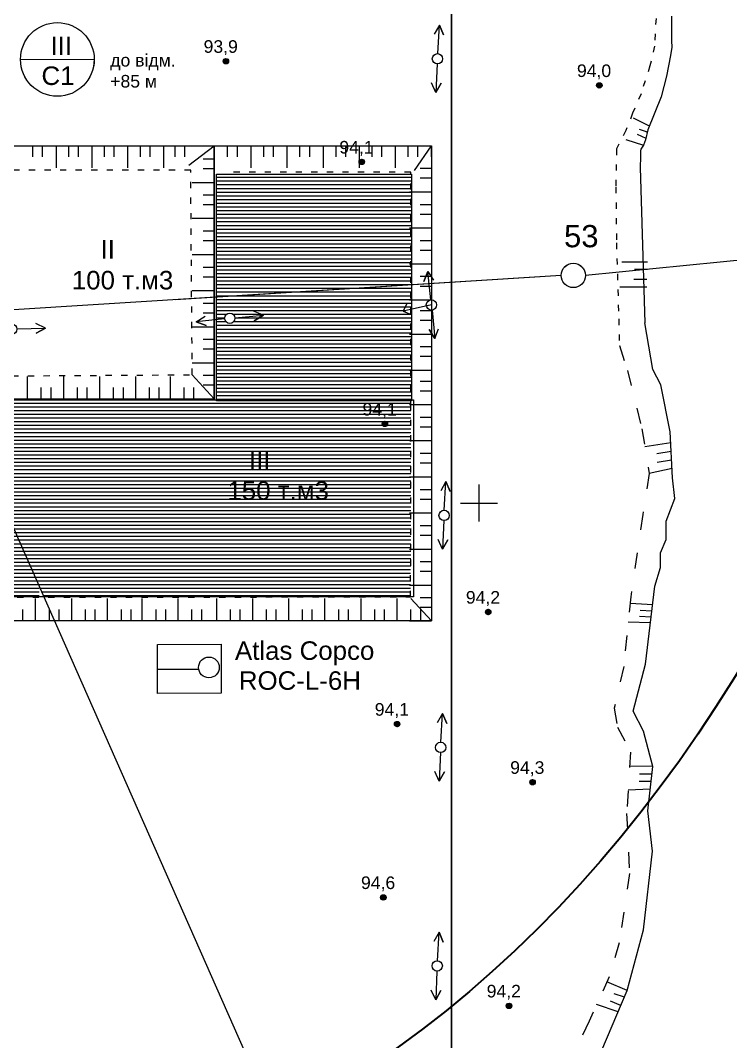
# Model space of a CAD drawing. Header units: millimetres. Extents: x 6127 to 9314, y 4730 to 7085.
# Drawn here: x 7076.1 to 7268, y 5654.5 to 5930.4 of the extents above; entities that cross this region are included whole.
import ezdxf

# ---------------------------------------------------------------- set-up
doc = ezdxf.new("R2010")
doc.units = ezdxf.units.MM
doc.header["$LTSCALE"] = 0.7
doc.linetypes.add('ACAD_ISO03W100', pattern=[30, 12, -18])
doc.layers.add('ИзосеймРадиус', color=90, linetype='Continuous', lineweight=30)
doc.layers.add('СейсмобезпечнаВідстань', color=210, linetype='Continuous', lineweight=30)
doc.layers.add('свердловини', color=7, linetype='Continuous')
doc.layers.add('чорн', color=255, linetype='Continuous')
doc.styles.get("Standard").update_dxf_attribs({"font": 'arial.ttf'})

# ---------------------------------------------------------------- blocks, each defined once
blk = doc.blocks.new('2')
at = {"layer": 'чорн', "color": 7, "ltscale": 0.2, "transparency": 33554687}
for points in [[(5384.23, 2474.06), (5382.07, 2477.27), (5383.33, 2476.55), (5382.07, 2477.27), (5382.25, 2475.85)], [(5385.02, 2472.91), (5387.23, 2469.73), (5387.02, 2471.17), (5387.23, 2469.73), (5385.97, 2470.41)]]:
    blk.add_lwpolyline(points, dxfattribs=at)
blk.add_circle((5384.63, 2473.49), 0.697, dxfattribs=at)

msp = doc.modelspace()

# ---------------------------------------------------------------- hatches: boundary and pattern name
at = {"layer": 'чорн', "ltscale": 0.2, "transparency": 33554687}
h = msp.add_hatch(dxfattribs=at)
h.set_pattern_fill('_USER', color=8, pattern_type=0)
h.set_pattern_definition([(0, (0, 0), (0, 1), [])])
h.paths.add_polyline_path([(7181.6, 5850.99), (7179.51, 5851.83), (7181.6, 5852.29), (7181.6, 5858.91), (7145.05, 5856.6), (7145.05, 5827.84), (7181.6, 5827.84)])
h.paths.add_polyline_path([(7181.6, 5888.85), (7145.05, 5888.85), (7145.05, 5856.6), (7181.6, 5858.91)])
h.paths.add_polyline_path([(7145.05, 5888.85), (7129.11, 5888.85), (7129.11, 5855.6), (7145.05, 5856.6)])
h.paths.add_polyline_path([(7145.05, 5856.6), (7129.11, 5855.6), (7129.11, 5849.54), (7131.31, 5849.77, -1.044193), (7134.09, 5849.89, -0.957677), (7131.31, 5849.77), (7129.11, 5849.54), (7129.11, 5827.84), (7145.05, 5827.84)])
h.paths.add_polyline_path([(7145.05, 5827.59), (7129.11, 5827.59), (7081.21, 5827.75), (7081.21, 5777.42), (7082.42, 5774.68), (7145.05, 5774.68)])
h.paths.add_polyline_path([(7181.6, 5825.85), (7181.6, 5827.59), (7145.05, 5827.59), (7145.05, 5774.68), (7181.55, 5774.68)])
h.paths.add_polyline_path([(7173.87, 5821.36, -1), (7175.33, 5821.36, -1)], flags=16)
h.paths.add_polyline_path([(7067.78, 5807.78, -0.419098), (7064.44, 5811.07, -0.411677), (7067.7, 5814.36), (7067.75, 5827.84), (7052.16, 5827.84), (7052.16, 5774.68), (7081.21, 5774.68), (7081.21, 5777.42)])
h.paths.add_polyline_path([(7081.21, 5827.84), (7067.75, 5827.84), (7067.7, 5814.36, -0.416754), (7071.02, 5811.07, -0.409346), (7067.78, 5807.78), (7081.21, 5777.42)], flags=17)
h.paths.add_polyline_path([(7244.35, 6030.54), (7215.59, 6052.2), (7192.93, 6052.2), (7192.93, 6021.67), (7198.43, 6013.31), (7200.17, 6013.31), (7202.49, 6012.67), (7209.9, 6009.96), (7215.29, 6007.83), (7219.49, 6006.17), (7220.87, 6005.73), (7245, 6005.73), (7245, 6020.49)])
h.paths.add_polyline_path([(7192.93, 6052.2), (7145.05, 6052.2), (7145.05, 6023.93), (7191.45, 6023.93), (7192.93, 6021.67)])
h.paths.add_polyline_path([(7130.05, 5798.08), (7159.97, 5798.08), (7159.97, 5816.74), (7130.05, 5816.74)], flags=9)
h.paths.add_polyline_path([(7167.51, 5821.76), (7178.45, 5821.75), (7178.46, 5828.75), (7167.52, 5828.77)], flags=9)
h.paths.add_polyline_path([(7140.61, 6028.36), (7170.53, 6028.36), (7170.53, 6047.01), (7140.61, 6047.01)], flags=9)
h = msp.add_hatch(color=256, dxfattribs=at)
h.dxf.hatch_style = 1
h.paths.add_polyline_path([(7132.4, 5919.35, 1), (7130.93, 5919.36, 1)])
h = msp.add_hatch(color=256, dxfattribs=at)
h.dxf.hatch_style = 1
h.paths.add_polyline_path([(7233.25, 5912.81, 1), (7231.78, 5912.81, 1)])
h = msp.add_hatch(color=256, dxfattribs=at)
h.dxf.hatch_style = 1
h.paths.add_polyline_path([(7169.07, 5892.14, 1), (7167.6, 5892.15, 1)])
at = {"layer": 'чорн', "ltscale": 0.2}
h = msp.add_hatch(color=256, dxfattribs=at)
h.dxf.hatch_style = 1
h.paths.add_polyline_path([(7175.33, 5821.36, 1), (7173.87, 5821.36, 1)])
h = msp.add_hatch(color=256, dxfattribs=at)
h.dxf.hatch_style = 1
h.paths.add_polyline_path([(7203.24, 5770.54, 1), (7201.77, 5770.54, 1)])
h = msp.add_hatch(color=256, dxfattribs=at)
h.dxf.hatch_style = 1
h.paths.add_polyline_path([(7178.63, 5740.27, 1), (7177.17, 5740.27, 1)])
h = msp.add_hatch(color=256, dxfattribs=at)
h.dxf.hatch_style = 1
h.paths.add_polyline_path([(7215.21, 5724.56, 1), (7213.75, 5724.56, 1)])
h = msp.add_hatch(color=256, dxfattribs=at)
h.dxf.hatch_style = 1
h.paths.add_polyline_path([(7174.91, 5693.44, 1), (7173.44, 5693.44, 1)])
h = msp.add_hatch(color=256, dxfattribs=at)
h.dxf.hatch_style = 1
h.paths.add_polyline_path([(7208.86, 5664.15, 1), (7207.39, 5664.15, 1)])

# ---------------------------------------------------------------- linework, layer by layer
at = {"color": 7, "ltscale": 0.2, "transparency": 33554687}
for points in [[(7179.51, 5851.83), (7180.63, 5853.9)], [(7187.16, 5853.5), (7179.51, 5851.83)], [(7179.51, 5851.83), (7181.67, 5850.96)]]:
    msp.add_lwpolyline(points, dxfattribs=at)
at = {"color": 3, "ltscale": 0.2, "transparency": 33554687}
for centre, radius in [((7031.15, 6019.46), 550), ((7118.46, 5800.5), 553)]:
    msp.add_circle(centre, radius, dxfattribs=at)
at = {"layer": 'ИзосеймРадиус', "color": 6, "lineweight": 40, "ltscale": 0.2, "transparency": 33554687}
for centre in [(7199.06, 6028.97), (7033.19, 6020.11)]:
    msp.add_ellipse(centre, major_axis=(6.57, -414.64), ratio=0.737732, dxfattribs=at)
at = {"layer": 'свердловини', "color": 7, "ltscale": 0.5}
for p, q in [((7374.64, 5875.73), (7228.78, 5861.48)), ((7222.2, 5861.47), (7022.76, 5848.89)), ((7067.85, 5807.62), (7156.74, 5606.64))]:
    msp.add_line(p, q, dxfattribs=at)
at = {"layer": 'свердловини', "color": 7}
msp.add_circle((7225.49, 5861.47), 3.29, dxfattribs=at)
at = {"layer": 'СейсмобезпечнаВідстань', "color": 6, "ltscale": 0.2, "transparency": 33554687}
msp.add_line((7192.57, 6443.6), (7192.57, 5614.47), dxfattribs=at)
at = {"layer": 'чорн', "color": 5, "ltscale": 0.2}
msp.add_line((7076.17, 5919.9), (7096.07, 5919.82), dxfattribs=at)
at = {"layer": 'чорн', "color": 5, "lineweight": 0, "ltscale": 0.2}
msp.add_line((7096.07, 5919.82), (7076.17, 5919.9), dxfattribs=at)
at = {"layer": 'чорн', "color": 18, "ltscale": 0.2, "true_color": 0x000000, "transparency": 33554687}
for p, q in [((7241.63, 5904.05), (7245.48, 5902.16)), ((7243.29, 5901.02), (7245.13, 5900.32)), ((7239.68, 5898.17), (7244.45, 5896.64)), ((7242.73, 5899.63), (7245.1, 5898.59))]:
    msp.add_line(p, q, dxfattribs=at)
at = {"layer": 'чорн', "ltscale": 0.2, "transparency": 33554687}
for p, q in [((7245.48, 5902.16), (7246.03, 5901.89)), ((7245.13, 5900.32), (7245.46, 5900.2)), ((7194.99, 5799.99), (7194.99, 5799.99))]:
    msp.add_line(p, q, dxfattribs=at)
at = {"layer": 'чорн', "color": 1, "ltscale": 0.2, "transparency": 33554687}
for p, q in [((7079.5, 5893.48), (7079.5, 5896.52)), ((7082.12, 5893.48), (7082.12, 5896.52)), ((7085.85, 5890.52), (7085.85, 5896.52)), ((7089.2, 5893.48), (7089.2, 5896.52)), ((7091.83, 5893.48), (7091.83, 5896.52)), ((7095.55, 5890.52), (7095.55, 5896.52)), ((7098.85, 5893.48), (7098.85, 5896.52)), ((7101.48, 5893.48), (7101.48, 5896.52)), ((7105.2, 5890.52), (7105.2, 5896.52)), ((7108.56, 5893.48), (7108.56, 5896.52)), ((7111.19, 5893.48), (7111.19, 5896.52)), ((7114.91, 5890.52), (7114.91, 5896.52)), ((7117.92, 5893.48), (7117.92, 5896.52)), ((7120.54, 5893.48), (7120.54, 5896.52)), ((7121.6, 5891.23), (7128.52, 5896.52)), ((7132.12, 5893.48), (7132.12, 5896.52)), ((7134.75, 5893.48), (7134.75, 5896.52)), ((7138.47, 5890.52), (7138.47, 5896.52)), ((7141.88, 5893.48), (7141.88, 5896.52)), ((7144.51, 5893.48), (7144.51, 5896.52)), ((7148.23, 5890.52), (7148.23, 5896.52)), ((7151.65, 5893.48), (7151.65, 5896.52)), ((7154.28, 5893.48), (7154.28, 5896.52)), ((7158, 5890.52), (7158, 5896.52)), ((7161.43, 5893.48), (7161.43, 5896.52)), ((7164.05, 5893.48), (7164.05, 5896.52)), ((7167.78, 5890.52), (7167.78, 5896.52)), ((7171.15, 5893.48), (7171.15, 5896.52)), ((7173.78, 5893.48), (7173.78, 5896.52)), ((7177.5, 5890.52), (7177.5, 5896.52)), ((7180.86, 5893.48), (7180.86, 5896.52)), ((7182.59, 5889.85), (7187.21, 5896.52)), ((7183.49, 5893.48), (7183.49, 5896.52)), ((7187.21, 5893.48), (7187.21, 5896.52)), ((7125.47, 5892.97), (7128.52, 5892.97)), ((7125.47, 5890.34), (7128.52, 5890.34)), ((7184.16, 5890.45), (7187.21, 5890.45)), ((7184.16, 5887.82), (7187.21, 5887.82)), ((7122.51, 5886.62), (7128.52, 5886.62)), ((7125.47, 5883.26), (7128.52, 5883.26)), ((7181.21, 5884.1), (7187.21, 5884.1)), ((7125.47, 5880.64), (7128.52, 5880.64)), ((7184.16, 5880.67), (7187.21, 5880.67)), ((7122.51, 5876.91), (7128.52, 5876.91)), ((7184.16, 5878.05), (7187.21, 5878.05)), ((7125.47, 5873.51), (7128.52, 5873.51)), ((7181.21, 5874.32), (7187.21, 5874.32)), ((7125.47, 5870.88), (7128.52, 5870.88)), ((7184.16, 5870.95), (7187.21, 5870.95)), ((7184.16, 5868.32), (7187.21, 5868.32)), ((7122.51, 5867.16), (7128.52, 5867.16)), ((7125.47, 5863.73), (7128.52, 5863.73)), ((7181.21, 5864.6), (7187.21, 5864.6)), ((7125.47, 5861.11), (7128.52, 5861.11)), ((7184.16, 5861.24), (7187.21, 5861.24)), ((7122.51, 5857.38), (7128.52, 5857.38)), ((7184.16, 5858.61), (7187.21, 5858.61)), ((7181.21, 5854.89), (7187.21, 5854.89)), ((7125.47, 5853.96), (7128.52, 5853.96)), ((7125.47, 5851.33), (7128.52, 5851.33)), ((7184.16, 5851.97), (7187.21, 5851.97)), ((7184.16, 5849.35), (7187.21, 5849.35)), ((7122.51, 5847.61), (7128.52, 5847.61)), ((7125.47, 5844.23), (7128.52, 5844.23)), ((7181.21, 5845.62), (7187.21, 5845.62)), ((7125.47, 5841.61), (7128.52, 5841.61)), ((7184.16, 5842.27), (7187.21, 5842.27)), ((7122.51, 5837.88), (7128.52, 5837.88)), ((7184.16, 5839.64), (7187.21, 5839.64)), ((7181.21, 5835.92), (7187.21, 5835.92)), ((7077.98, 5834.18), (7077.98, 5828.18)), ((7087.75, 5834.18), (7087.75, 5828.18)), ((7097.51, 5834.18), (7097.51, 5828.18)), ((7107.22, 5834.18), (7107.22, 5828.18)), ((7116.57, 5834.18), (7116.57, 5828.18)), ((7122.56, 5834.64), (7128.52, 5828.18)), ((7125.47, 5834.53), (7128.52, 5834.53)), ((7125.47, 5831.9), (7128.52, 5831.9)), ((7184.16, 5832.91), (7187.21, 5832.91)), ((7081.7, 5831.22), (7081.7, 5828.18)), ((7084.33, 5831.22), (7084.33, 5828.18)), ((7091.48, 5831.22), (7091.48, 5828.18)), ((7094.1, 5831.22), (7094.1, 5828.18)), ((7101.23, 5831.22), (7101.23, 5828.18)), ((7103.86, 5831.22), (7103.86, 5828.18)), ((7110.94, 5831.22), (7110.94, 5828.18)), ((7113.56, 5831.22), (7113.56, 5828.18)), ((7120.29, 5831.22), (7120.29, 5828.18)), ((7122.92, 5831.22), (7122.92, 5828.18)), ((7184.16, 5830.28), (7187.21, 5830.28)), ((7122.51, 5828.18), (7128.52, 5828.18)), ((7181.21, 5826.56), (7187.21, 5826.56)), ((7184.16, 5823.2), (7187.21, 5823.2)), ((7184.16, 5820.58), (7187.21, 5820.58)), ((7181.21, 5816.85), (7187.21, 5816.85)), ((7184.16, 5813.45), (7187.21, 5813.45)), ((7184.16, 5810.82), (7187.21, 5810.82)), ((7181.21, 5807.1), (7187.21, 5807.1)), ((7184.16, 5803.67), (7187.21, 5803.67)), ((7184.16, 5801.05), (7187.21, 5801.05)), ((7181.21, 5797.32), (7187.21, 5797.32)), ((7184.16, 5793.9), (7187.21, 5793.9)), ((7184.16, 5791.27), (7187.21, 5791.27)), ((7181.21, 5787.55), (7187.21, 5787.55)), ((7184.16, 5784.17), (7187.21, 5784.17)), ((7184.16, 5781.55), (7187.21, 5781.55)), ((7181.21, 5777.82), (7187.21, 5777.82)), ((7080.15, 5774.18), (7080.15, 5768.18)), ((7089.91, 5774.18), (7089.91, 5768.18)), ((7099.61, 5774.18), (7099.61, 5768.18)), ((7108.97, 5774.18), (7108.97, 5768.18)), ((7118.68, 5774.18), (7118.68, 5768.18)), ((7129.09, 5774.18), (7129.09, 5768.18)), ((7138.79, 5774.18), (7138.79, 5768.18)), ((7148.52, 5774.18), (7148.52, 5768.18)), ((7158.29, 5774.18), (7158.29, 5768.18)), ((7168.07, 5774.18), (7168.07, 5768.18)), ((7177.82, 5774.18), (7177.82, 5768.18)), ((7181.6, 5774.22), (7187.21, 5768.12)), ((7184.16, 5774.47), (7187.21, 5774.47)), ((7076.73, 5771.23), (7076.73, 5768.18)), ((7083.87, 5771.23), (7083.87, 5768.18)), ((7086.5, 5771.23), (7086.5, 5768.18)), ((7093.63, 5771.23), (7093.63, 5768.18)), ((7096.26, 5771.23), (7096.26, 5768.18)), ((7103.34, 5771.23), (7103.34, 5768.18)), ((7105.96, 5771.23), (7105.96, 5768.18)), ((7112.69, 5771.23), (7112.69, 5768.18)), ((7115.32, 5771.23), (7115.32, 5768.18)), ((7122.4, 5771.23), (7122.4, 5768.18)), ((7125.03, 5771.23), (7125.03, 5768.18)), ((7132.81, 5771.23), (7132.81, 5768.18)), ((7135.44, 5771.23), (7135.44, 5768.18)), ((7142.52, 5771.23), (7142.52, 5768.18)), ((7145.14, 5771.23), (7145.14, 5768.18)), ((7152.24, 5771.23), (7152.24, 5768.18)), ((7154.87, 5771.23), (7154.87, 5768.18)), ((7162.02, 5771.23), (7162.02, 5768.18)), ((7164.64, 5771.23), (7164.64, 5768.18)), ((7171.79, 5771.23), (7171.79, 5768.18)), ((7174.42, 5771.23), (7174.42, 5768.18)), ((7181.55, 5771.23), (7181.55, 5768.18)), ((7184.16, 5771.84), (7187.21, 5771.84)), ((7184.17, 5771.23), (7184.17, 5768.18)), ((7181.21, 5768.12), (7187.21, 5768.12))]:
    msp.add_line(p, q, dxfattribs=at)
at = {"layer": 'чорн', "color": 18, "ltscale": 0.2, "true_color": 0x000000}
for p, q in [((7245.55, 5865.02), (7238.56, 5865.02)), ((7245.55, 5863.12), (7241.99, 5863.12)), ((7245.32, 5860.35), (7241.82, 5860.35)), ((7245.32, 5858.29), (7238.09, 5858.29))]:
    msp.add_line(p, q, dxfattribs=at)
at = {"layer": 'чорн', "color": 7, "lineweight": 0, "ltscale": 0.2}
for p, q in [((7117.9, 5854.89), (7222.2, 5861.47)), ((7222.2, 5861.47), (7117.9, 5854.89)), ((7244.85, 5848.64), (7246.98, 5836.09)), ((7246.98, 5836.09), (7249.13, 5831.96)), ((7249.13, 5831.96), (7251.63, 5819.19)), ((7251.63, 5819.19), (7252.32, 5806.75)), ((7252.32, 5806.75), (7252.89, 5801.2)), ((7252.89, 5801.2), (7250.58, 5795.07)), ((7250.58, 5795.07), (7250.57, 5790.14)), ((7250.57, 5790.14), (7249.06, 5786.51)), ((7249.06, 5786.51), (7249.05, 5782.6)), ((7249.05, 5782.6), (7247.55, 5777.49)), ((7247.55, 5777.49), (7245, 5756.49)), ((7245, 5756.49), (7241.65, 5743.79)), ((7241.65, 5743.79), (7244.41, 5738.34)), ((7244.41, 5738.34), (7247, 5728.83)), ((7099.57, 5735.91), (7156.74, 5606.64)), ((7247, 5728.83), (7245.61, 5716.84)), ((7245.61, 5716.84), (7246.89, 5705.95)), ((7246.89, 5705.95), (7244.46, 5684.71)), ((7244.46, 5684.71), (7240.06, 5668.33)), ((7240.06, 5668.33), (7233.17, 5652.15))]:
    msp.add_line(p, q, dxfattribs=at)
at = {"layer": 'чорн', "color": 1, "lineweight": 0, "ltscale": 0.2}
for p, q in [((7187.21, 5854.89), (7187.21, 5768.12)), ((7113.16, 5761.77), (7130.37, 5761.88)), ((7130.37, 5761.88), (7130.37, 5748.63)), ((7130.37, 5748.63), (7113.16, 5748.51))]:
    msp.add_line(p, q, dxfattribs=at)
at = {"layer": 'чорн', "color": 7, "ltscale": 0.15}
for p, q in [((7246.98, 5836.09), (7244.85, 5848.64)), ((7249.13, 5831.96), (7246.98, 5836.09)), ((7251.63, 5819.19), (7249.13, 5831.96)), ((7252.32, 5806.75), (7251.63, 5819.19)), ((7252.89, 5801.2), (7252.32, 5806.75)), ((7250.58, 5795.07), (7252.89, 5801.2)), ((7250.57, 5790.14), (7250.58, 5795.07)), ((7249.06, 5786.51), (7250.57, 5790.14)), ((7249.05, 5782.6), (7249.06, 5786.51)), ((7247.55, 5777.49), (7249.05, 5782.6)), ((7245, 5756.49), (7247.55, 5777.49)), ((7241.65, 5743.79), (7245, 5756.49)), ((7244.41, 5738.34), (7241.65, 5743.79)), ((7247, 5728.83), (7244.41, 5738.34)), ((7245.61, 5716.84), (7247, 5728.83)), ((7246.89, 5705.95), (7245.61, 5716.84)), ((7244.46, 5684.71), (7246.89, 5705.95)), ((7240.06, 5668.33), (7244.46, 5684.71)), ((7233.17, 5652.15), (7240.06, 5668.33))]:
    msp.add_line(p, q, dxfattribs=at)
at = {"layer": 'чорн', "color": 7, "ltscale": 0.2, "transparency": 33554687}
for p, q in [((7199.99, 5804.99), (7199.99, 5794.99)), ((7194.99, 5799.99), (7204.99, 5799.99)), ((7194.99, 5799.99), (7199.99, 5799.99))]:
    msp.add_line(p, q, dxfattribs=at)
for points in [[(7251.97, 5931.49), (7251.97, 5928.79), (7251.97, 5924.86), (7252.13, 5923.16), (7251.75, 5920.85), (7250.7, 5915.3), (7249.25, 5909.76), (7245.6, 5900.85), (7245, 5898.11), (7244.45, 5896.64), (7243.74, 5895.54), (7243.68, 5895.16), (7243.68, 5894.77), (7243.68, 5892.67), (7243.57, 5891.44), (7243.57, 5890.59)], [(7243.57, 5890.59), (7244.85, 5848.64)]]:
    msp.add_lwpolyline(points, dxfattribs=at)
at = {"layer": 'чорн', "color": 7, "linetype": 'ACAD_ISO03W100', "ltscale": 0.2, "transparency": 33554687}
msp.add_lwpolyline([(7247.83, 5930.91), (7247.41, 5923.42), (7246.2, 5918.07), (7243.78, 5910.52), (7241.52, 5905.27), (7239.68, 5900.64), (7237.15, 5895.67), (7236.99, 5885.36), (7237.15, 5870.28), (7237.75, 5849.75), (7237.96, 5842.54), (7237.96, 5842.54), (7237.96, 5842.54), (7237.96, 5842.54), (7237.96, 5842.54), (7237.96, 5842.54), (7237.96, 5842.54), (7237.96, 5842.54), (7237.96, 5842.54), (7237.96, 5842.54)], dxfattribs=at)
at = {"layer": 'чорн', "color": 1, "ltscale": 0.2, "transparency": 33554687}
for points in [[(7128.52, 5896.52), (7128.52, 5828.07), (7048.77, 5828.18), (7045.61, 5854.11), (7032.82, 5856.09), (7015.88, 5856.09), (6999.26, 5858.7), (6996.2, 5859.81), (6997.54, 5872.57), (7001.45, 5886.55), (7010.83, 5896.52), (7187.21, 5896.52)], [(7187.21, 5896.52), (7187.21, 5768.12), (7041.17, 5768.18), (7046.26, 5805.8), (7048.77, 5812.71), (7047.54, 5828.07)], [(7047.54, 5828.07), (7128.52, 5828.18), (7128.52, 5896.52)], [(7187.21, 5896.52), (7187.21, 5854.89)]]:
    msp.add_lwpolyline(points, dxfattribs=at)
at = {"layer": 'чорн', "color": 1, "linetype": 'ACAD_ISO03W100', "ltscale": 0.2, "transparency": 33554687}
for points in [[(7048.77, 5834.18), (7122.56, 5834.64), (7122.13, 5889.9), (7014.55, 5889.9), (7009.14, 5884.5), (7005.05, 5871.78), (7003.89, 5860.09)], [(7181.6, 5825.85), (7181.6, 5889.37), (7132.15, 5889.37)], [(7045.86, 5774.55), (7181.55, 5774.62), (7181.6, 5825.85)]]:
    msp.add_lwpolyline(points, dxfattribs=at)
at = {"layer": 'чорн', "color": 1, "ltscale": 0.2, "transparency": 33554687}
for points in [[(7181.79, 5827.59), (7129.11, 5827.59), (7129.11, 5888.85), (7181.79, 5888.85)], [(7052.16, 5827.84), (7182.29, 5827.84), (7182.29, 5774.68), (7052.16, 5774.68)]]:
    msp.add_lwpolyline(points, close=True, dxfattribs=at)
at = {"layer": 'чорн', "color": 7, "linetype": 'ACAD_ISO03W100', "ltscale": 0.5, "transparency": 33554687}
msp.add_lwpolyline([(7237.96, 5842.54), (7240.09, 5835.78), (7243.98, 5820.04), (7246.01, 5807.98), (7244.29, 5796.88), (7241.01, 5774.67), (7239.1, 5755.79), (7236.56, 5744.61), (7237.41, 5739.42), (7240.96, 5732.71), (7239.89, 5716.11), (7240.68, 5699.86), (7237.92, 5681.18), (7235.16, 5671.98), (7229.77, 5660.05), (7225.38, 5650.89)], dxfattribs=at)
at = {"layer": 'чорн', "color": 7, "ltscale": 0.2}
for points in [[(7251.8, 5816.22), (7244.8, 5815.17)], [(7251.92, 5813.94), (7248.07, 5813.32)], [(7252.05, 5811.58), (7248.17, 5810.96)], [(7252.18, 5809.3), (7246.01, 5807.98)], [(7246.94, 5772.48), (7240.83, 5772.86)], [(7246.54, 5769.18), (7243.36, 5769.33)], [(7246.74, 5770.75), (7243.52, 5770.95)], [(7246.35, 5767.61), (7240.31, 5767.77)], [(7247, 5728.83), (7240.72, 5728.93)], [(7246.53, 5724.72), (7243.3, 5724.73)], [(7246.76, 5726.7), (7243.37, 5726.7)], [(7246.29, 5722.67), (7240.3, 5722.45)], [(7240.06, 5668.33), (7234.55, 5670.63)], [(7239.29, 5666.53), (7236.51, 5667.43)], [(7237.59, 5662.52), (7231.77, 5664.47)], [(7238.31, 5664.21), (7235.58, 5665.39)]]:
    msp.add_lwpolyline(points, dxfattribs=at)
at = {"layer": 'чорн', "color": 1, "ltscale": 0.2}
msp.add_lwpolyline([(7113.16, 5761.77), (7130.37, 5761.88), (7130.37, 5748.63), (7113.16, 5748.51)], close=True, dxfattribs=at)
msp.add_lwpolyline([(7113.16, 5755.14), (7124.29, 5755.14)], dxfattribs=at)
at = {"layer": 'чорн', "color": 5, "ltscale": 0.2}
msp.add_circle((7086.12, 5919.83), 9.95, dxfattribs=at)
at = {"layer": 'чорн', "color": 7, "ltscale": 0.2, "transparency": 33554687}
for centre in [(7131.66, 5919.35), (7232.51, 5912.81), (7168.34, 5892.14)]:
    msp.add_circle(centre, 0.733, dxfattribs=at)
at = {"layer": 'чорн', "color": 7, "ltscale": 0.2}
for centre in [(7174.6, 5821.36), (7202.51, 5770.54), (7177.9, 5740.27), (7214.48, 5724.56), (7174.17, 5693.44), (7208.12, 5664.15)]:
    msp.add_circle(centre, 0.733, dxfattribs=at)
at = {"layer": 'чорн', "color": 1, "ltscale": 0.2}
msp.add_circle((7127.06, 5755.57), 2.8, dxfattribs=at)
at = {"layer": 'чорн', "color": 5, "lineweight": 0, "ltscale": 0.2}
for start, end in [(179.6304, 180), (180, 359.944)]:
    msp.add_arc((7086.12, 5919.83), 9.95, start, end, dxfattribs=at)
at = {"layer": 'чорн', "color": 7, "lineweight": 0, "ltscale": 0.2, "transparency": 33554687}
for centre, start, end in [((7131.66, 5919.35), 0, 180), ((7131.66, 5919.35), 180, 0), ((7232.51, 5912.81), 0, 180), ((7232.51, 5912.81), 180, 0), ((7168.34, 5892.14), 0, 180), ((7168.34, 5892.14), 180, 0)]:
    msp.add_arc(centre, 0.733, start, end, dxfattribs=at)
at = {"layer": 'чорн', "color": 7, "lineweight": 0, "ltscale": 0.2}
for centre, radius, start, end in [((7225.49, 5861.47), 3.29, 360, 180.0699), ((7225.49, 5861.47), 3.29, 180.0699, 360), ((7174.6, 5821.36), 0.733, 0, 180), ((7174.6, 5821.36), 0.733, 180, 0), ((7202.51, 5770.54), 0.733, 0, 180), ((7202.51, 5770.54), 0.733, 180, 0), ((7177.9, 5740.27), 0.733, 0, 180), ((7177.9, 5740.27), 0.733, 180, 0), ((7214.48, 5724.56), 0.733, 0, 180), ((7214.48, 5724.56), 0.733, 180, 0), ((7174.17, 5693.44), 0.733, 0, 180), ((7174.17, 5693.44), 0.733, 180, 0), ((7208.12, 5664.15), 0.733, 0, 180), ((7208.12, 5664.15), 0.733, 180, 0)]:
    msp.add_arc(centre, radius, start, end, dxfattribs=at)
at = {"layer": 'чорн', "color": 1, "lineweight": 0, "ltscale": 0.2}
for start, end in [(0, 180), (180, 0)]:
    msp.add_arc((7127.06, 5755.57), 2.8, start, end, dxfattribs=at)

# ---------------------------------------------------------------- block references
at = {"layer": 'чорн', "color": 7}
for p, xscale, yscale, zscale, rotation in [((-4377.3, 8503.58), 2, 2, 2, 322.7360605673462), ((19014.72, 5106.15), 1.999999999999999, 1.999999999999999, 1.999999999999999, 151.7122955772063), ((-4375.51, 8380.22), 2, 2, 2, 322.7360605673462), ((-4376.44, 8317.55), 2, 2, 2, 322.7360605673462)]:
    msp.add_blockref('2', p, dxfattribs=dict(at, xscale=xscale, yscale=yscale, zscale=zscale, rotation=rotation))
at = {"layer": 'чорн', "color": 7, "transparency": 33554687}
for p, xscale, yscale, zscale, rotation in [((7974.18, 17671.13), 2, 2, 2, 241.2561432651434), ((8620.11, 17596.78), 1.999999999999999, 1.999999999999999, 1.999999999999999, 237.8306776929358)]:
    msp.add_blockref('2', p, dxfattribs=dict(at, xscale=xscale, yscale=yscale, zscale=zscale, rotation=rotation))
at = {"layer": 'чорн', "color": 7, "lineweight": -2, "xscale": 2, "yscale": 2, "zscale": 2, "rotation": 322.7360605673462}
msp.add_blockref('2', (-4377.37, 8258.5), dxfattribs=at)

# ---------------------------------------------------------------- texts
at = {"layer": 'свердловини', "ltscale": 0.5}
msp.add_text('53', height=6, rotation=0.0699, dxfattribs=at).set_placement((7222.99, 5869.08))
at = {"layer": 'чорн', "color": 5, "ltscale": 0.2, "char_height": 5, "attachment_point": 1, "rotation": 359.9325}
for s, insert in [('III', (7084.27, 5926.01)), ('С1', (7081.83, 5917.93))]:
    msp.add_mtext_dynamic_manual_height_columns(s, width=2.4374, gutter_width=12.5, heights=[0], dxfattribs=dict(at, insert=insert))
at = {"layer": 'чорн', "color": 7, "ltscale": 0.2, "transparency": 33554687, "char_height": 3.4, "attachment_point": 1, "rotation": 359.9325}
for s, insert in [('93,9', (7125.63, 5925.02)), ('94,0', (7226.48, 5918.48)), ('94,1', (7162.3, 5897.81))]:
    msp.add_mtext_dynamic_manual_height_columns(s, width=2.4374, gutter_width=12.5, heights=[0], dxfattribs=dict(at, insert=insert))
at = {"layer": 'чорн', "color": 7, "ltscale": 0.2, "char_height": 3.4, "attachment_point": 1, "rotation": 359.9325}
for s, width, insert in [('до відм. +85 м', 19.4098, (7100.41, 5921.31)), ('94,1', 2.4374, (7168.56, 5827.03)), ('94,2', 2.4374, (7196.47, 5776.21)), ('94,1', 2.4374, (7171.86, 5745.94)), ('94,3', 2.4374, (7208.44, 5730.23)), ('94,6', 2.4374, (7168.14, 5699.11)), ('94,2', 2.4374, (7202.09, 5669.82))]:
    msp.add_mtext_dynamic_manual_height_columns(s, width=width, gutter_width=12.5, heights=[0], dxfattribs=dict(at, insert=insert))
at = {"layer": 'чорн', "color": 1, "ltscale": 0.2, "char_height": 5, "attachment_point": 1}
for s, width, insert in [('    II\\P100 т.м3', 28.676, (7090.02, 5871.03)), ('   III\\P150 т.м3', 38.902, (7132.06, 5814.17)), ('Atlas Copco', 60.925, (7134.09, 5762.62)), ('ROC-L-6H', 58.108, (7135.15, 5754.53))]:
    msp.add_mtext_dynamic_manual_height_columns(s, width=width, gutter_width=12.5, heights=[0], dxfattribs=dict(at, insert=insert))

doc.saveas('drawing.dxf')
